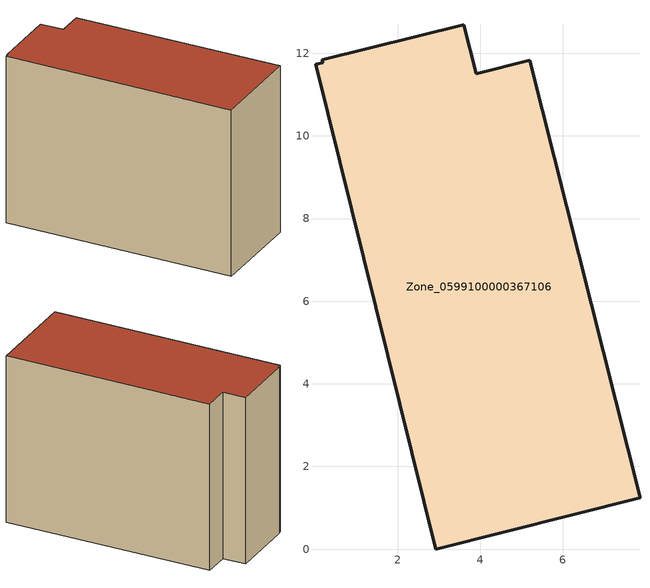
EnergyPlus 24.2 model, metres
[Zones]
Zone_0599100000367106
 floor ground (C_G): 0.01,11.73 0.2,11.77 0.18,11.84 3.61,12.69 3.9,11.5 5.2,11.83 7.87,1.24 2.92,0 z0
 wall outside (C_F): 7.87,1.24 5.2,11.83 3.9,11.5 3.61,12.69 0.18,11.84 0.2,11.77 0.01,11.73 2.92,0 7.87,1.24 z0:8.94
 roof outside (C_R): 0.2,11.77 0.01,11.73 2.92,0 7.87,1.24 5.2,11.83 3.9,11.5 3.61,12.69 0.18,11.84 z8.94
[BUILDING]
Pand.0599100000367106: North Axis=0; Terrain=City; Loads Convergence Tolerance Value=0.04; Temperature Convergence Tolerance Value=0.4; Solar Distribution=FullExterior; Maximum Number of Warmup Days=25; Minimum Number of Warmup Days=1
[Site:Location]
Rotterdam.The.Hague.AP_ZH_NLD Design_Conditions: Latitude=51.96; Longitude=4.45; Time Zone=1; Elevation=-4.5
[SITE:GROUNDTEMPERATURE:BUILDINGSURFACE]
18, 18, 18, 18, 18, 18, 18, 18, 18, 18, 18, 18
[MATERIAL] Thermal Absorptance=0.9; Solar Absorptance=0.7; Visible Absorptance=0.7
Name | Roughness | Thickness | Conductivity | Density | Specific Heat
G.TI.1992-2005 | MediumSmooth | 0.15 | 0.06 | 540 | 1210
F.TI.1992-2005 | Rough | 0.3 | 0.12 | 1920 | 840
R.TI.1992-2005 | MediumRough | 0.2 | 0.08 | 1500 | 1000
[CONSTRUCTION]
C_G: G.TI.1992-2005
C_F: F.TI.1992-2005
C_R: R.TI.1992-2005
[ZONE]
Zone_0599100000367106: Type=1; Multiplier=1; Ceiling Height=Autocalculate; Volume=Autocalculate; Floor Area=autocalculate; Part of Total Floor Area=Yes
[ZONEINFILTRATION:DESIGNFLOWRATE]
Infil_Zone_0599100000367106: Zone or ZoneList or Space or SpaceList=Zone_0599100000367106; Schedule=AlwaysOn; Design Flow Rate Calculation Method=Flow/Area; Flow Rate per Floor Area=0.0015; Constant Term Coefficient=1; Temperature Term Coefficient=0; Velocity Term Coefficient=0; Velocity Squared Term Coefficient=0
[HVACTEMPLATE:ZONE:IDEALLOADSAIRSYSTEM]
Zone_0599100000367106: Maximum Heating Supply Air Temperature=50; Minimum Cooling Supply Air Temperature=13; Maximum Heating Supply Air Humidity Ratio=0.0156; Minimum Cooling Supply Air Humidity Ratio=0.0077; Heating Limit=NoLimit; Cooling Limit=NoLimit; Dehumidification Control Type=ConstantSensibleHeatRatio; Cooling Sensible Heat Ratio=0.7; Dehumidification Setpoint=60; Humidification Control Type=None; Humidification Setpoint=30; Outdoor Air Method=None; Outdoor Air Flow Rate per Person=0.00944; Outdoor Air Flow Rate per Zone Floor Area=0; Outdoor Air Flow Rate per Zone=0; Demand Controlled Ventilation Type=None; Outdoor Air Economizer Type=NoEconomizer; Heat Recovery Type=None; Sensible Heat Recovery Effectiveness=0.7; Latent Heat Recovery Effectiveness=0.65
[ZONECONTROL:THERMOSTAT]
ThermostatControl_Zone_0599100000367106: Zone or ZoneList=Zone_0599100000367106; Control Type Schedule=DualSetpointControlType; Control 1=Thermostat_Zone_0599100000367106; Temperature Difference Between Cutout And Setpoint=0
[THERMOSTATSETPOINT:DUALSETPOINT]
Thermostat_Zone_0599100000367106: Heating Setpoint Temperature Schedule=HeatingSetpoint_Zone_0599100000367106; Cooling Setpoint Temperature Schedule=CoolingSetpoint_Zone_0599100000367106
[SCHEDULE:COMPACT]
HeatingSetpoint_Zone_0599100000367106: Through: 12/31, For: AllDays, Until: 24:00, 21
CoolingSetpoint_Zone_0599100000367106: Through: 12/31, For: AllDays, Until: 24:00, 24
DualSetpointControlType: Through: 12/31, For: AllDays, Until: 24:00, 4
AlwaysOn: Through: 12/31, For: AllDays, Until: 24:00, 1
